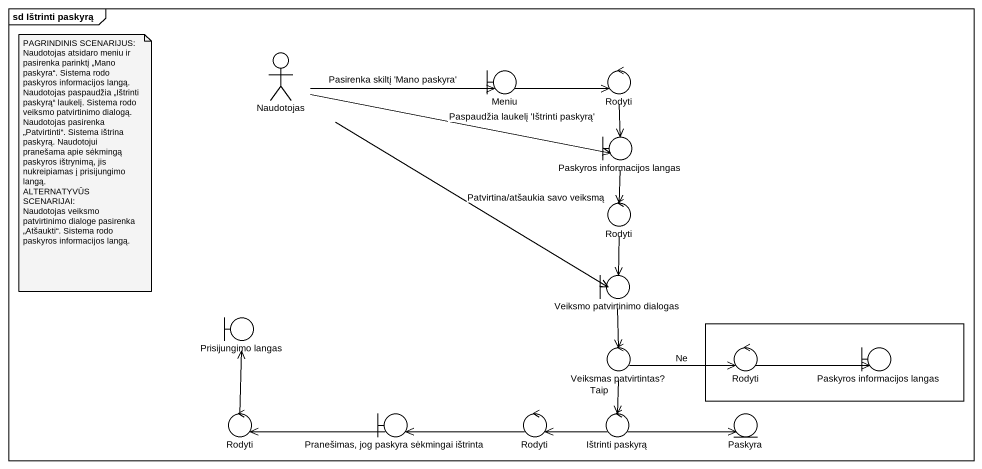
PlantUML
@startuml
mainframe sd Ištrinti paskyrą
actor Naudotojas
boundary Meniu
control Rodyti
boundary "Paskyros informacijos langas" as Paskyros_informacijos_langas
control "Rodyti" as Rodyti_2
boundary "Veiksmo patvirtinimo dialogas" as Veiksmo_patvirtinimo
boundary "Prisijungimo langas" as Prisijungimo_langas
control "Veiksmas patvirtintas?" as Veiksmas_patvirtintas
rectangle " " as rectangle1 {
  control "Rodyti" as Rodyti_3
  boundary "Paskyros informacijos langas" as Paskyros_informacijos_langas_2
}
control "Rodyti" as Rodyti_4
boundary "Pranešimas, jog paskyra sėkmingai ištrinta" as Pranešimas_jog_paskyra
control "Rodyti" as Rodyti_5
control "Ištrinti paskyrą" as Ištrinti_paskyrą
entity Paskyra
Naudotojas -right-> Meniu : Pasirenka skiltį 'Mano paskyra'
Naudotojas -right-> Paskyros_informacijos_langas : Paspaudžia laukelį 'Ištrinti paskyrą'
Naudotojas --> Veiksmo_patvirtinimo : Patvirtina/atšaukia savo veiksmą
Meniu -right-> Rodyti
Rodyti --> Paskyros_informacijos_langas
Paskyros_informacijos_langas --> Rodyti_2
Rodyti_2 --> Veiksmo_patvirtinimo
Veiksmo_patvirtinimo --> Veiksmas_patvirtintas
Veiksmas_patvirtintas -right-> Rodyti_3 : Ne
Veiksmas_patvirtintas --> Ištrinti_paskyrą : Taip
Rodyti_3 -right-> Paskyros_informacijos_langas_2
Rodyti_4 -up-> Prisijungimo_langas
Pranešimas_jog_paskyra -left-> Rodyti_4
Rodyti_5 -left-> Pranešimas_jog_paskyra
Ištrinti_paskyrą -left-> Rodyti_5
Ištrinti_paskyrą -right-> Paskyra
note as N1
  PAGRINDINIS SCENARIJUS:
  Naudotojas atsidaro meniu ir pasirenka parinktį „Mano paskyra“. Sistema rodo paskyros informacijos langą. Naudotojas paspaudžia „Ištrinti paskyrą“ laukelį. Sistema rodo veiksmo patvirtinimo dialogą. Naudotojas pasirenka „Patvirtinti“. Sistema ištrina paskyrą. Naudotojui pranešama apie sėkmingą paskyros ištrynimą, jis nukreipiamas į prisijungimo langą.
  ALTERNATYVŪS SCENARIJAI:
  Naudotojas veiksmo patvirtinimo dialoge pasirenka „Atšaukti“. Sistema rodo paskyros informacijos langą.
end note
@enduml
